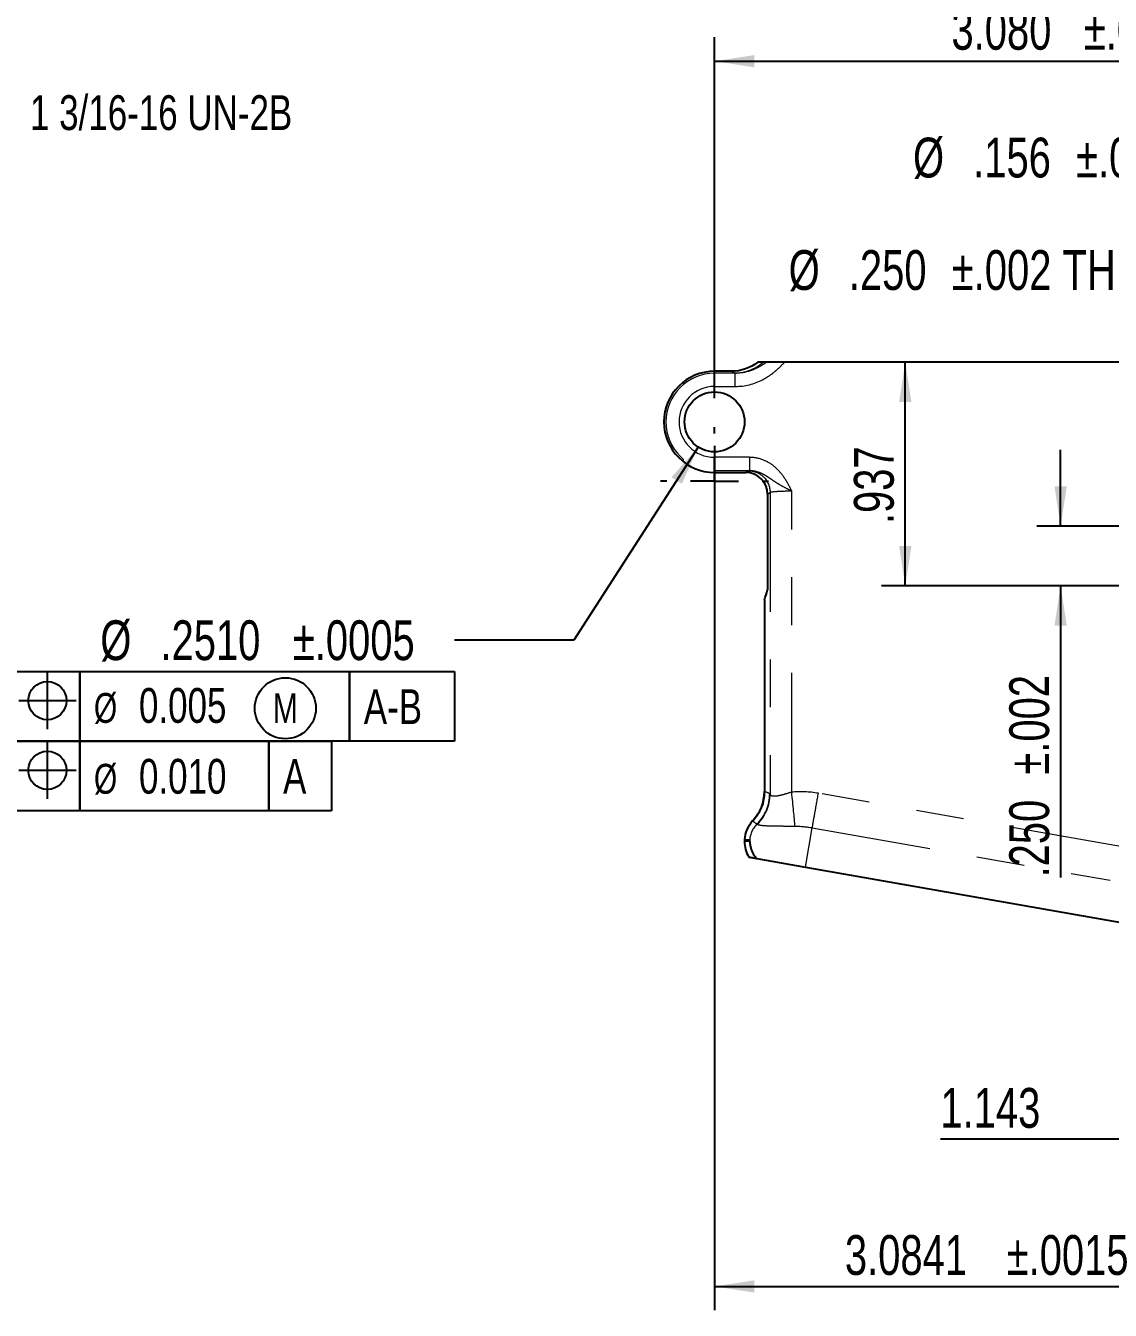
# Model space of a CAD drawing. Header units: inches. Extents: x 0.2 to 16.8, y 0.2 to 10.8.
# Drawn here: x 11.12 to 13.39, y 5.348 to 8.037 of the extents above; entities that cross this region are included whole.
import ezdxf

# ---------------------------------------------------------------- set-up
doc = ezdxf.new("R2010")
doc.units = ezdxf.units.IN
doc.header["$MEASUREMENT"] = 0
doc.linetypes.add('PHANTOM', pattern=[0.5, 0.25, -0.05, 0.05, -0.05, 0.05, -0.05])
doc.layers.add('FORMAT', color=7, linetype='Continuous')
doc.styles.add('SLDTEXTSTYLE0', font='TXT', dxfattribs={"width": 0.75})
doc.dimstyles.new('SLDDIMSTYLE17', dxfattribs={"dimtxt": 0.083333, "dimasz": 0.083333, "dimexe": 0, "dimexo": 0.0625, "dimgap": 0.020833, "dimtad": 2, "dimdec": 3, "dimlfac": 2, "dimrnd": 1e-09, "dimzin": 12, "dimdsep": 46, "dimtxsty": 'SLDTEXTSTYLE0', "dimsah": 1, "dimcen": 0.09, "dimadec": 0, "dimazin": 3, "dimtfac": 1, "dimtdec": 3, "dimtofl": 0, "dimtmove": 0, "dimatfit": 3, "dimfxl": 1, "dimfrac": 2, "dimtolj": 1, "dimtzin": 12, "dimarcsym": 0})
doc.dimstyles.new('SLDDIMSTYLE23', dxfattribs={"dimtxt": 0.083333, "dimasz": 0.083333, "dimexe": 0, "dimexo": 0.0625, "dimgap": 0.020833, "dimtad": 2, "dimdec": 4, "dimlfac": 2, "dimrnd": 1e-09, "dimzin": 12, "dimdsep": 46, "dimtxsty": 'SLDTEXTSTYLE0', "dimsah": 1, "dimcen": 0.09, "dimadec": 0, "dimazin": 3, "dimtol": 1, "dimtp": 0.0015, "dimtm": 0.0015, "dimtfac": 1, "dimtdec": 4, "dimtofl": 0, "dimtmove": 0, "dimatfit": 3, "dimfxl": 1, "dimfrac": 2, "dimtolj": 1, "dimarcsym": 0})
doc.dimstyles.new('SLDDIMSTYLE24', dxfattribs={"dimtxt": 0.083333, "dimasz": 0.083333, "dimexe": 0, "dimexo": 0.0625, "dimgap": 0.020833, "dimtad": 2, "dimdec": 3, "dimlfac": 2, "dimrnd": 1e-09, "dimzin": 4, "dimdsep": 46, "dimtxsty": 'SLDTEXTSTYLE0', "dimsah": 1, "dimcen": 0.09, "dimadec": 0, "dimazin": 1, "dimtol": 1, "dimtp": 0.001, "dimtm": 0.001, "dimtfac": 1, "dimtdec": 3, "dimtofl": 0, "dimtmove": 0, "dimatfit": 3, "dimfxl": 1, "dimfrac": 2, "dimtolj": 1, "dimarcsym": 0})
doc.dimstyles.new('SLDDIMSTYLE25', dxfattribs={"dimtxt": 0.083333, "dimasz": 0.083333, "dimexe": 0, "dimexo": 0.0625, "dimgap": 0.020833, "dimtad": 0, "dimtih": 1, "dimtoh": 1, "dimdec": 3, "dimlfac": 2, "dimrnd": 1e-09, "dimzin": 12, "dimdsep": 46, "dimtxsty": 'SLDTEXTSTYLE0', "dimsah": 1, "dimcen": 0, "dimadec": 0, "dimazin": 3, "dimtol": 1, "dimtp": 0.003, "dimtm": 0.003, "dimtfac": 1, "dimtdec": 3, "dimtofl": 0, "dimtmove": 0, "dimatfit": 3, "dimfxl": 1, "dimfrac": 2, "dimtolj": 1, "dimarcsym": 0})
doc.dimstyles.new('SLDDIMSTYLE26', dxfattribs={"dimtxt": 0.083333, "dimasz": 0.083333, "dimexe": 0, "dimexo": 0.0625, "dimgap": 0.020833, "dimtad": 0, "dimtih": 1, "dimtoh": 1, "dimdec": 3, "dimlfac": 2, "dimrnd": 1e-09, "dimzin": 4, "dimdsep": 46, "dimtxsty": 'SLDTEXTSTYLE0', "dimsah": 1, "dimcen": 0, "dimadec": 0, "dimazin": 1, "dimtol": 1, "dimtp": 0.002, "dimtm": 0.002, "dimtfac": 1, "dimtdec": 3, "dimtofl": 0, "dimtmove": 0, "dimatfit": 3, "dimfxl": 1, "dimfrac": 2, "dimtolj": 1, "dimarcsym": 0})
doc.dimstyles.new('SLDDIMSTYLE27', dxfattribs={"dimtxt": 0.083333, "dimasz": 0.083333, "dimexe": 0, "dimexo": 0.0625, "dimgap": 0.020833, "dimtad": 0, "dimtih": 1, "dimtoh": 1, "dimdec": 4, "dimlfac": 2, "dimrnd": 1e-09, "dimzin": 4, "dimdsep": 46, "dimtxsty": 'SLDTEXTSTYLE0', "dimsah": 1, "dimcen": 0, "dimadec": 0, "dimazin": 1, "dimtol": 1, "dimtp": 0.0005, "dimtm": 0.0005, "dimtfac": 1, "dimtdec": 4, "dimtofl": 0, "dimtmove": 0, "dimatfit": 3, "dimfxl": 1, "dimfrac": 2, "dimtolj": 1, "dimarcsym": 0})
doc.dimstyles.new('SLDDIMSTYLE5', dxfattribs={"dimtxt": 0.083333, "dimasz": 0.083333, "dimexe": 0, "dimexo": 0.0625, "dimgap": 0.020833, "dimtad": 2, "dimdec": 3, "dimlfac": 2, "dimrnd": 1e-09, "dimzin": 4, "dimdsep": 46, "dimtxsty": 'SLDTEXTSTYLE0', "dimsah": 1, "dimcen": 0.09, "dimadec": 0, "dimazin": 1, "dimtol": 1, "dimtp": 0.002, "dimtm": 0.002, "dimtfac": 1, "dimtdec": 3, "dimtmove": 0, "dimatfit": 0, "dimfxl": 1, "dimfrac": 2, "dimtolj": 1, "dimarcsym": 0})

# ---------------------------------------------------------------- blocks, each defined once
blk = doc.blocks.new('_D_24')
at = {"layer": 'FORMAT'}
for p, q in [((12.5616, 7.1577), (12.5616, 5.3475)), ((14.1036, 5.8023), (14.1036, 5.3475)), ((12.5616, 5.3975), (14.1036, 5.3975))]:
    blk.add_line(p, q, dxfattribs=at)
for points in [[(12.5616, 5.3975), (12.6449, 5.3847), (12.6449, 5.4104)], [(14.1036, 5.3975), (14.0203, 5.4104), (14.0203, 5.3847)]]:
    blk.add_solid(points, dxfattribs=at)
at = {"layer": 'FORMAT', "char_height": 0.08333, "attachment_point": 1, "style": 'SLDTEXTSTYLE0'}
for s, insert in [('3.0841', (12.8344, 5.505)), ('±.0015', (13.173, 5.505))]:
    blk.add_mtext(s, dxfattribs=dict(at, insert=insert))
blk = doc.blocks.new('_D_25')
at = {"layer": 'FORMAT'}
for p, q in [((12.5616, 7.2577), (12.5616, 8.0129)), ((12.5616, 7.9629), (14.1014, 7.9629))]:
    blk.add_line(p, q, dxfattribs=at)
for points in [[(12.5616, 7.9629), (12.6449, 7.9501), (12.6449, 7.9757)], [(14.1014, 7.9629), (14.0181, 7.9757), (14.0181, 7.9501)]]:
    blk.add_solid(points, dxfattribs=at)
at = {"layer": 'FORMAT', "char_height": 0.08333, "attachment_point": 1, "style": 'SLDTEXTSTYLE0'}
for s, insert in [('3.080', (13.0574, 8.0703)), ('±.001', (13.3344, 8.0703))]:
    blk.add_mtext(s, dxfattribs=dict(at, insert=insert))
blk = doc.blocks.new('_D_26')
at = {"layer": 'FORMAT'}
for p, q in [((13.8447, 7.7616), (13.5947, 7.7616)), ((14.0867, 7.1465), (13.8447, 7.7616))]:
    blk.add_line(p, q, dxfattribs=at)
blk.add_solid([(14.0867, 7.1465), (14.0681, 7.2288), (14.0442, 7.2194)], dxfattribs=at)
at = {"layer": 'FORMAT', "char_height": 0.08333, "attachment_point": 1, "style": 'SLDTEXTSTYLE0'}
for s, insert in [('%%c', (12.977, 7.8028)), ('.156', (13.1028, 7.8028)), ('±.003', (13.3183, 7.8028))]:
    blk.add_mtext(s, dxfattribs=dict(at, insert=insert))
blk = doc.blocks.new('_D_27')
at = {"layer": 'FORMAT'}
for p, q in [((13.8786, 7.5261), (13.6286, 7.5261)), ((14.0819, 6.9852), (13.8786, 7.5261))]:
    blk.add_line(p, q, dxfattribs=at)
blk.add_solid([(14.0819, 6.9852), (14.0646, 7.0677), (14.0406, 7.0587)], dxfattribs=at)
at = {"layer": 'FORMAT', "char_height": 0.08333, "attachment_point": 1, "style": 'SLDTEXTSTYLE0'}
for s, insert in [('%%c', (12.7168, 7.5673)), ('.250', (12.8426, 7.5673)), ('±.002 THRU', (13.0581, 7.5673))]:
    blk.add_mtext(s, dxfattribs=dict(at, insert=insert))
blk = doc.blocks.new('_D_28')
at = {"layer": 'FORMAT'}
for p, q in [((12.5276, 7.155), (12.2672, 6.751)), ((12.2672, 6.751), (12.0172, 6.751))]:
    blk.add_line(p, q, dxfattribs=at)
blk.add_solid([(12.5276, 7.155), (12.4717, 7.0919), (12.4932, 7.078)], dxfattribs=at)
at = {"layer": 'FORMAT', "char_height": 0.08333, "attachment_point": 1, "style": 'SLDTEXTSTYLE0'}
for s, insert in [('%%c', (11.2764, 6.7922)), ('.2510', (11.4022, 6.7922)), ('±.0005', (11.6792, 6.7922))]:
    blk.add_mtext(s, dxfattribs=dict(at, insert=insert))
blk = doc.blocks.new('_D_29')
at = {"layer": 'FORMAT'}
for p, q in [((12.9607, 6.8642), (12.9607, 7.3327)), ((13.4941, 6.8642), (12.9107, 6.8642))]:
    blk.add_line(p, q, dxfattribs=at)
for points in [[(12.9607, 7.3327), (12.9479, 7.2494), (12.9736, 7.2494)], [(12.9607, 6.8642), (12.9736, 6.9475), (12.9479, 6.9475)]]:
    blk.add_solid(points, dxfattribs=at)
at = {"layer": 'FORMAT', "insert": (12.8533, 6.9937), "char_height": 0.08333, "attachment_point": 1, "rotation": 90, "style": 'SLDTEXTSTYLE0'}
blk.add_mtext('.937', dxfattribs=at)
blk = doc.blocks.new('_D_30')
at = {"layer": 'FORMAT'}
for p, q in [((13.2858, 6.9892), (13.2858, 7.1495)), ((13.495, 6.9892), (13.2358, 6.9892)), ((13.4941, 6.8642), (13.2358, 6.8642)), ((13.2858, 6.8642), (13.2858, 6.2538))]:
    blk.add_line(p, q, dxfattribs=at)
for points in [[(13.2858, 6.9892), (13.2987, 7.0725), (13.273, 7.0725)], [(13.2858, 6.8642), (13.273, 6.7809), (13.2987, 6.7809)]]:
    blk.add_solid(points, dxfattribs=at)
at = {"layer": 'FORMAT', "char_height": 0.08333, "attachment_point": 1, "rotation": 90, "style": 'SLDTEXTSTYLE0'}
for s, insert in [('±.002', (13.1784, 6.4692)), ('.250', (13.1784, 6.2538))]:
    blk.add_mtext(s, dxfattribs=dict(at, insert=insert))
blk = doc.blocks.new('_D_32')
at = {"layer": 'FORMAT'}
for p, q in [((13.5326, 6.8767), (13.5326, 5.6556)), ((14.1039, 6.8767), (14.1039, 5.6556)), ((13.5326, 5.7056), (13.0342, 5.7056)), ((14.1039, 5.7056), (13.5326, 5.7056))]:
    blk.add_line(p, q, dxfattribs=at)
for points in [[(13.5326, 5.7056), (13.6159, 5.6928), (13.6159, 5.7184)], [(14.1039, 5.7056), (14.0206, 5.7184), (14.0206, 5.6928)]]:
    blk.add_solid(points, dxfattribs=at)
at = {"layer": 'FORMAT', "insert": (13.0342, 5.813), "char_height": 0.08333, "attachment_point": 1, "style": 'SLDTEXTSTYLE0'}
blk.add_mtext('1.143', dxfattribs=at)
blk = doc.blocks.new('SW_SYMBOL_GTOL_POSI')
at = {"layer": 'FORMAT', "color": 0}
for p, q in [((29.5, -9.8), (29.5, 49.2)), ((0, 19.7), (59.1, 19.7))]:
    blk.add_line(p, q, dxfattribs=at)
blk.add_circle((29.5, 19.7), 19.7, dxfattribs=at)
blk = doc.blocks.new('SW_SYMBOL_CL_M')
at = {"layer": 'FORMAT', "color": 0}
blk.add_circle((31.5, 19.7), 31.5, dxfattribs=at)
at = {"layer": 'FORMAT', "color": 0, "insert": (31.5, 19.7), "char_height": 30.8, "attachment_point": 5, "style": 'SLDTEXTSTYLE0'}
blk.add_mtext('M', dxfattribs=at)
blk = doc.blocks.new('SW_GTOL_10')
at = {"layer": 'FORMAT', "color": 0}
for p, q in [((-0.0182, -0.0365), (-0.0182, 0.1094)), ((-0.0182, 0.1094), (0.1276, 0.1094)), ((0.1276, 0.1094), (0.1276, -0.0365)), ((0.1276, -0.0365), (0.1276, 0.1094)), ((0.1276, 0.1094), (0.6923, 0.1094)), ((0.6923, 0.1094), (0.6923, -0.0365)), ((0.6923, -0.0365), (0.6923, 0.1094)), ((0.6923, 0.1094), (0.9114, 0.1094)), ((0.9114, 0.1094), (0.9114, -0.0365)), ((0.1276, -0.0365), (-0.0182, -0.0365)), ((-0.0182, -0.1823), (-0.0182, -0.0365)), ((-0.0182, -0.0365), (0.1276, -0.0365)), ((0.6923, -0.0365), (0.1276, -0.0365)), ((0.1276, -0.0365), (0.1276, -0.1823)), ((0.1276, -0.1823), (0.1276, -0.0365)), ((0.1276, -0.0365), (0.5235, -0.0365)), ((0.5235, -0.0365), (0.5235, -0.1823)), ((0.5235, -0.1823), (0.5235, -0.0365)), ((0.5235, -0.0365), (0.6546, -0.0365)), ((0.6546, -0.0365), (0.6546, -0.1823)), ((0.9114, -0.0365), (0.6923, -0.0365)), ((0.1276, -0.1823), (-0.0182, -0.1823)), ((0.5235, -0.1823), (0.1276, -0.1823)), ((0.6546, -0.1823), (0.5235, -0.1823))]:
    blk.add_line(p, q, dxfattribs=at)
at = {"layer": 'FORMAT', "color": 0, "xscale": 0.0020277832, "yscale": 0.0020277832, "zscale": 0.0020277832}
for name, p in [('SW_SYMBOL_GTOL_POSI', (0, 0.0087)), ('SW_SYMBOL_CL_M', (0.4939, -0.0072)), ('SW_SYMBOL_GTOL_POSI', (0, -0.1372))]:
    blk.add_blockref(name, p, dxfattribs=at)
at = {"layer": 'FORMAT', "color": 0, "attachment_point": 1, "style": 'SLDTEXTSTYLE0'}
for s, insert, char_height in [('%%c', (0.1572, 0.0647), 0.0625), ('0.005', (0.2515, 0.0751), 0.07292), ('A-B', (0.7219, 0.0725), 0.07292), ('0.010', (0.2515, -0.0733), 0.07292), ('A', (0.553, -0.0733), 0.0729), ('%%c', (0.1572, -0.0837), 0.0625)]:
    blk.add_mtext(s, dxfattribs=dict(at, insert=insert, char_height=char_height))
blk = doc.blocks.new('SW_CENTERMARKSYMBOL_20')
at = {"layer": 'FORMAT', "color": 0}
for p, q in [((0, 0.1), (0, 0.113)), ((0, 0), (0, 0.05)), ((-0.1, 0), (-0.113, 0)), ((0, 0), (-0.05, 0)), ((0, 0), (0, -0.05)), ((0, 0), (0.05, 0)), ((0.1, 0), (0.113, 0)), ((0, -0.1), (0, -0.113))]:
    blk.add_line(p, q, dxfattribs=at)

msp = doc.modelspace()

# ---------------------------------------------------------------- linework, layer by layer
at = {"color": 7, "linetype": 'Continuous', "lineweight": 25}
for p, q in [((13.433458, 7.332699), (12.70872, 7.332699)), ((12.597083, 7.313588), (12.5616, 7.313588)), ((12.5616, 7.10181), (12.627263, 7.10181)), ((12.672518, 7.056589), (12.672518, 6.855899)), ((12.666007, 6.835258), (12.666007, 6.4338)), ((12.666048, 6.835258), (12.666012, 6.835155)), ((12.666007, 6.4338), (12.665808, 6.431766)), ((12.666048, 6.433815), (12.666007, 6.4338)), ((12.624266, 6.332968), (12.624266, 6.329032)), ((12.624266, 6.332968), (12.62439, 6.332967)), ((12.62439, 6.332967), (12.624391, 6.332967)), ((12.633402, 6.296545), (12.633565, 6.296517)), ((12.650132, 6.293595), (12.751671, 6.275691)), ((12.751671, 6.275691), (13.907406, 6.071904))]:
    msp.add_line(p, q, dxfattribs=at)
at = {"color": 8, "linetype": 'PHANTOM', "lineweight": 18}
for p, q in [((12.5616, 7.309447), (12.5616, 7.313588)), ((12.5616, 7.281905), (12.5616, 7.309447)), ((12.605099, 7.309447), (12.5616, 7.309447)), ((12.5616, 7.281905), (12.605099, 7.281905)), ((12.634835, 7.133493), (12.5616, 7.133493)), ((12.5616, 7.133493), (12.5616, 7.10595)), ((12.5616, 7.10595), (12.634864, 7.10595)), ((12.5616, 7.10595), (12.5616, 7.10181)), ((12.632664, 7.105409), (12.627263, 7.10181)), ((12.672518, 7.056589), (12.677877, 7.060161)), ((12.677877, 7.060161), (12.677877, 6.428355)), ((12.723091, 6.432375), (12.723091, 7.063157)), ((12.666048, 6.433815), (12.666048, 6.835258)), ((13.427109, 6.315734), (12.778885, 6.430034)), ((12.641342, 6.372075), (12.641416, 6.372074)), ((12.650437, 6.365677), (12.650441, 6.365681)), ((12.751671, 6.275691), (12.766153, 6.357828)), ((12.766153, 6.357828), (13.389757, 6.24787)), ((12.62439, 6.329032), (12.624266, 6.329032)), ((12.62439, 6.332967), (12.62439, 6.329032)), ((12.635536, 6.329032), (12.62439, 6.329032))]:
    msp.add_line(p, q, dxfattribs=at)
at = {"color": 7, "linetype": 'Continuous', "lineweight": 25, "flags": 128}
msp.add_lwpolyline([(12.624391, 6.332967), (12.630594, 6.332765), (12.63524, 6.332607)], dxfattribs=at)
at = {"color": 7, "linetype": 'Continuous', "lineweight": 25}
msp.add_circle((12.5616, 7.207699), 0.06275, dxfattribs=at)
for centre, radius, start, end in [((12.5616, 7.207699), 0.105889, 90, 270), ((12.3116, 6.957699), 0.375, 340.94308, 344.248466), ((12.6866, 6.329032), 0.062457, 136.437032, 176.387572), ((12.6866, 6.329032), 0.062333, 180, 211.411784)]:
    msp.add_arc(centre, radius, start, end, dxfattribs=at)
at = {"color": 8, "linetype": 'PHANTOM', "lineweight": 18}
for centre, radius, start, end in [((12.5616, 7.207699), 0.101748, 90, 270), ((12.5616, 7.207699), 0.074206, 90, 270), ((12.676228, 6.427836), 0.001729, 17.482635, 61.560132), ((12.6866, 6.329032), 0.062333, 136.354002, 176.381495), ((12.6866, 6.329032), 0.051484, 134.620659, 176.018296), ((12.64985, 6.363968), 0.001807, 44.821988, 71.055481), ((12.6866, 6.329032), 0.062209, 180, 211.512531)]:
    msp.add_arc(centre, radius, start, end, dxfattribs=at)
for centre, major_axis, ratio, start_param, end_param in [((12.686392, 7.30918), (0.082954, -0.000949), 0.04003811, 3.21469894, 3.34251581), ((12.713255, 7.105575), (0.080707, 0.000321), 0.0355465, 2.89974121, 3.08783756), ((12.666112, 6.340697), (-0.000033, 0.093119), 0.06042638, 6.25896825, 6.28871503), ((12.800202, 6.21989), (-0.169254, 0.170833), 0.75596051, 5.4644617, 5.73479306), ((12.645705, 6.329719), (-0.004306, 0.042355), 0.05975494, 6.24681673, 6.2765565)]:
    msp.add_ellipse(centre, major_axis=major_axis, ratio=ratio, start_param=start_param, end_param=end_param, dxfattribs=at)
at = {"color": 7, "linetype": 'Continuous', "lineweight": 25}
for centre, major_axis, ratio, start_param, end_param in [((12.62718, 7.056506), (-0.037752, -0.025155), 0.99802286, 2.55473747, 4.12370729), ((12.635244, 6.329035), (-0.000004, 0.003573), 0.08152728, 4.71170426, 6.28434326)]:
    msp.add_ellipse(centre, major_axis=major_axis, ratio=ratio, start_param=start_param, end_param=end_param, dxfattribs=at)
for points in [[(12.652419, 7.332699), (12.636754, 7.320468), (12.616958, 7.313588), (12.597083, 7.313588)], [(12.663132, 7.332699), (12.659644, 7.332699), (12.656083, 7.332699), (12.652419, 7.332699)], [(12.670725, 7.332699), (12.666586, 7.332699), (12.663977, 7.332699), (12.663132, 7.332699)], [(12.641416, 6.372074), (12.657044, 6.388524), (12.666053, 6.411108), (12.666048, 6.433815)]]:
    msp.add_open_spline(points, degree=3, dxfattribs=at)
at = {"color": 8, "linetype": 'PHANTOM', "lineweight": 18}
for points in [[(12.603657, 7.309884), (12.625347, 7.309931), (12.646939, 7.318213), (12.663132, 7.332699)], [(12.597083, 7.313588), (12.599267, 7.312353), (12.601458, 7.311118), (12.603657, 7.309884)], [(12.641494, 6.372055), (12.657147, 6.388502), (12.66619, 6.411084), (12.666215, 6.433789)], [(12.650441, 6.365681), (12.667224, 6.382284), (12.677029, 6.405746), (12.677052, 6.429356)], [(12.677052, 6.429356), (12.67344, 6.430866), (12.669827, 6.432343), (12.666215, 6.433789)], [(12.730287, 6.361418), (12.728608, 6.377969), (12.725866, 6.405014), (12.723091, 6.432375)], [(12.651132, 6.365242), (12.667892, 6.381731), (12.67774, 6.40497), (12.677877, 6.428355)], [(12.641494, 6.372055), (12.644522, 6.369989), (12.647507, 6.367867), (12.650441, 6.365681)], [(12.730287, 6.361418), (12.741527, 6.361318), (12.753886, 6.359991), (12.766153, 6.357828)]]:
    msp.add_open_spline(points, degree=3, dxfattribs=at)
for points, knots in [([(12.670713, 7.332703), (12.6655, 7.329133), (12.660367, 7.325853), (12.649906, 7.320082), (12.644587, 7.317591), (12.628131, 7.311562), (12.616602, 7.309427), (12.605099, 7.309447)], [0, 0, 0, 0, 0.25, 0.25, 0.5, 0.5, 1, 1, 1, 1]), ([(12.605099, 7.281905), (12.624912, 7.281905), (12.644671, 7.286916), (12.671027, 7.300638), (12.679294, 7.306212), (12.690778, 7.315633), (12.694461, 7.318948), (12.701626, 7.325798), (12.705123, 7.329314), (12.70872, 7.332699)], [0, 0, 0, 0, 0.5, 0.5, 0.75, 0.75, 0.875, 0.875, 1, 1, 1, 1]), ([(12.605099, 7.281905), (12.605099, 7.285432), (12.605099, 7.288958), (12.605099, 7.295499), (12.605099, 7.298511), (12.605099, 7.303586), (12.605099, 7.305646), (12.605099, 7.308516), (12.605099, 7.309324), (12.605099, 7.309447)], [0, 0, 0, 0, 0.25, 0.25, 0.5, 0.5, 0.75, 0.75, 1, 1, 1, 1]), ([(12.723091, 7.063157), (12.718696, 7.072067), (12.714173, 7.080915), (12.703209, 7.097638), (12.696829, 7.105443), (12.681926, 7.118639), (12.67332, 7.1241), (12.654849, 7.131492), (12.64477, 7.133493), (12.634835, 7.133493)], [0, 0, 0, 0, 0.25, 0.25, 0.5, 0.5, 0.75, 0.75, 1, 1, 1, 1]), ([(12.634835, 7.133493), (12.634835, 7.126439), (12.634835, 7.119445), (12.634835, 7.109266), (12.634835, 7.106198), (12.634835, 7.105951)], [0, 0, 0, 0, 0.5, 0.5, 1, 1, 1, 1]), ([(12.632664, 7.105409), (12.638575, 7.105398), (12.644495, 7.104185), (12.655441, 7.099655), (12.660452, 7.096322), (12.672886, 7.083719), (12.677856, 7.071993), (12.677877, 7.060161)], [0, 0, 0, 0, 0.25, 0.25, 0.5, 0.5, 1, 1, 1, 1]), ([(12.634864, 7.105951), (12.641199, 7.105975), (12.647701, 7.104776), (12.657027, 7.101433), (12.660114, 7.100053), (12.666246, 7.096846), (12.669257, 7.09503), (12.675409, 7.091051), (12.678554, 7.088887), (12.685276, 7.084288), (12.688863, 7.081854), (12.696935, 7.076816), (12.701483, 7.074216), (12.711493, 7.068909), (12.716909, 7.066198), (12.72251, 7.063443)], [0, 0, 0, 0, 0.25, 0.25, 0.375, 0.375, 0.5, 0.5, 0.625, 0.625, 0.75, 0.75, 0.875, 0.875, 1, 1, 1, 1]), ([(12.677877, 7.060161), (12.678472, 7.060953), (12.683604, 7.061723), (12.699851, 7.062826), (12.711149, 7.063146), (12.722511, 7.063157)], [0, 0, 0, 0, 0.5, 0.5, 1, 1, 1, 1]), ([(12.723091, 6.432375), (12.717377, 6.430649), (12.711669, 6.428904), (12.701043, 6.425971), (12.696119, 6.424788), (12.687781, 6.423609), (12.684398, 6.423669), (12.679602, 6.425099), (12.678176, 6.426446), (12.677877, 6.428355)], [0, 0, 0, 0, 0.25, 0.25, 0.5, 0.5, 0.75, 0.75, 1, 1, 1, 1]), ([(12.766153, 6.357828), (12.767581, 6.365925), (12.769504, 6.376832), (12.773917, 6.401857), (12.776399, 6.415936), (12.778885, 6.430034)], [0, 0, 0, 0, 0.5, 0.5, 1, 1, 1, 1]), ([(12.651132, 6.365242), (12.65204, 6.364442), (12.654738, 6.363748), (12.663252, 6.362644), (12.66908, 6.362243), (12.683322, 6.361761), (12.6917, 6.361659), (12.710039, 6.361533), (12.71999, 6.361509), (12.730287, 6.361418)], [0, 0, 0, 0, 0.25, 0.25, 0.5, 0.5, 0.75, 0.75, 1, 1, 1, 1])]:
    msp.add_open_spline(points, degree=3, knots=knots, dxfattribs=at)
at = {"color": 7, "linetype": 'Continuous', "lineweight": 25}
for points, knots in [([(12.70872, 7.332699), (12.707592, 7.332698), (12.705238, 7.332698), (12.701582, 7.332697), (12.697459, 7.3327), (12.692618, 7.332692), (12.687444, 7.3327), (12.683162, 7.3327), (12.680076, 7.332695), (12.677494, 7.332699), (12.6749, 7.332704), (12.672474, 7.332704), (12.671269, 7.3327), (12.670709, 7.332699)], [0, 0, 0, 0, 0.07697244, 0.16067917, 0.2504049, 0.36188103, 0.50065752, 0.62553441, 0.68957311, 0.75071806, 0.84507907, 0.92810725, 1, 1, 1, 1]), ([(12.665808, 6.431766), (12.665512, 6.426777), (12.664879, 6.416116), (12.659947, 6.400428), (12.652373, 6.385077), (12.645019, 6.376409), (12.641342, 6.372075)], [0, 0, 0, 0, 0.22670146, 0.484496347, 0.74229153, 1, 1, 1, 1]), ([(12.635536, 6.329032), (12.635555, 6.328001), (12.635593, 6.32596), (12.63588, 6.32295), (12.63632, 6.32004), (12.636909, 6.317249), (12.637625, 6.314594), (12.638447, 6.312086), (12.639689, 6.308866), (12.641465, 6.305134), (12.644054, 6.300855), (12.646907, 6.296994), (12.649099, 6.294684), (12.650132, 6.293595)], [0, 0, 0, 0, 0.07811911, 0.15451759, 0.22890287, 0.30100138, 0.37056281, 0.43736249, 0.50120289, 0.63252907, 0.75105585, 0.88272287, 1, 1, 1, 1]), ([(12.633565, 6.296517), (12.636645, 6.295974), (12.639531, 6.295465), (12.645022, 6.294496), (12.647627, 6.294037), (12.650132, 6.293595)], [0, 0, 0, 0, 0.5, 0.5, 1, 1, 1, 1])]:
    msp.add_open_spline(points, degree=3, knots=knots, dxfattribs=at)

# ---------------------------------------------------------------- block references
at = {"layer": 'FORMAT'}
for name, p in [('SW_CENTERMARKSYMBOL_20', (12.5616, 7.083449)), ('SW_GTOL_10', (11.105747, 6.575379))]:
    msp.add_blockref(name, p, dxfattribs=at)

# ---------------------------------------------------------------- texts
at = {"layer": 'FORMAT', "insert": (11.129215, 7.891654), "char_height": 0.07291667, "attachment_point": 1, "style": 'SLDTEXTSTYLE0'}
msp.add_mtext('1 3/16-16 UN-2B', dxfattribs=at)

# ---------------------------------------------------------------- dimensions: what is measured, and where the dimension line sits
at = {"layer": 'FORMAT'}
for base, p1, p2, dimstyle, picture, middle in [((14.1014, 7.962885), (12.5616, 7.207699), (14.1014, 8.101324), 'SLDDIMSTYLE24', '_D_25', (13.334136, 7.962885)), ((14.10362461, 5.3975415535), (12.56159961, 7.2076986837), (14.10362461, 5.8523466184), 'SLDDIMSTYLE23', '_D_24', (13.1727209336, 5.3975415535)), ((13.532564, 5.705573), (14.103922, 6.926695), (13.532564, 6.926695), 'SLDDIMSTYLE17', '_D_32', (13.172721, 5.705573))]:
    dim = msp.add_linear_dim(base=base, p1=p1, p2=p2, dimstyle=dimstyle, dxfattribs=at)
    dim.commit()
    dim.dimension.update_dxf_attribs({"geometry": picture, "text_midpoint": middle, "dimtype": 160})
for p1, p2, dimstyle, picture, middle in [((14.115251, 7.073966), (14.086689, 7.146549), 'SLDDIMSTYLE25', '_D_26', (13.285848, 7.761626)), ((12.595597, 7.260441), (12.527603, 7.154956), 'SLDDIMSTYLE27', '_D_28', (11.646812, 6.750958))]:
    dim = msp.add_diameter_dim_2p(p1=p1, p2=p2, dimstyle=dimstyle, dxfattribs=at)
    dim.commit()
    dim.dimension.update_dxf_attribs({"geometry": picture, "text_midpoint": middle, "dimtype": 163})
dim = msp.add_diameter_dim_2p(p1=(14.125916, 6.868192), p2=(14.081929, 6.985197), text='<> THRU', dimstyle='SLDDIMSTYLE26', dxfattribs=at)
dim.commit()
dim.dimension.update_dxf_attribs({"geometry": '_D_27', "text_midpoint": (13.172721, 7.526061), "dimtype": 163})
for base, p1, p2, dimstyle, picture, middle in [((12.960738, 7.332699), (13.544121, 6.864195), (12.70872, 7.332699), 'SLDDIMSTYLE17', '_D_29', (12.960738, 7.101382)), ((13.285848, 6.864195), (13.54495, 6.989195), (13.544121, 6.864195), 'SLDDIMSTYLE5', '_D_30', (13.285848, 6.499723))]:
    dim = msp.add_linear_dim(base=base, p1=p1, p2=p2, angle=90, dimstyle=dimstyle, dxfattribs=at)
    dim.commit()
    dim.dimension.update_dxf_attribs({"geometry": picture, "text_midpoint": middle, "dimtype": 160})

doc.saveas('drawing.dxf')
